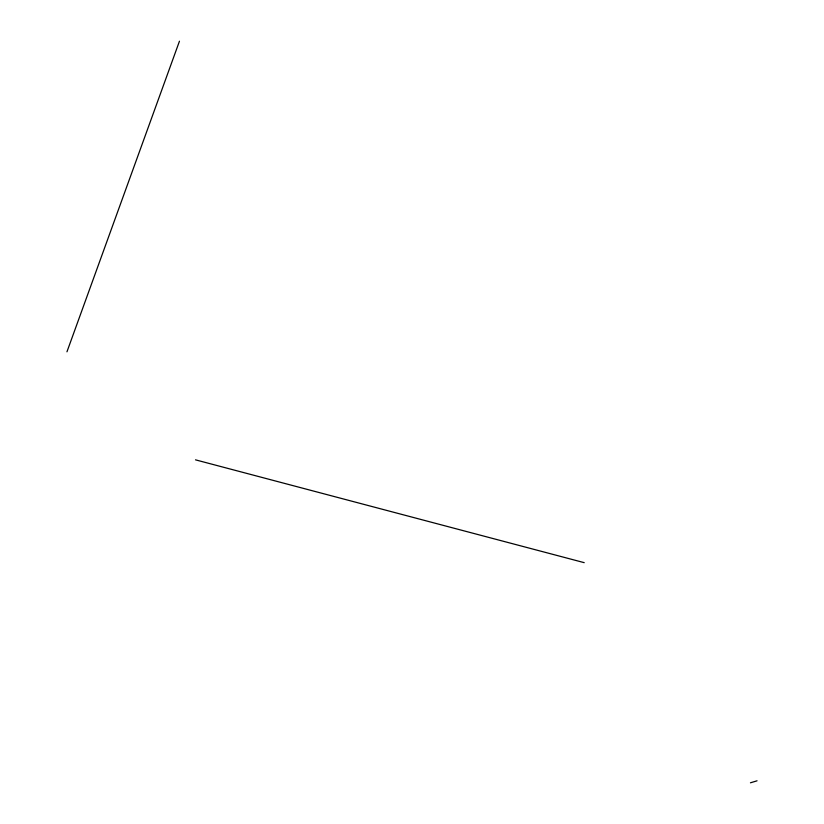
<?xml version="1.0" encoding="UTF-8"?>
<svg xmlns="http://www.w3.org/2000/svg" width="824" height="824" viewBox="0 0 824 824"><rect width="100%" height="100%" fill="white"/><g stroke="black" fill="none" stroke-linecap="round" stroke-linejoin="round"><path stroke-width="1.24" d="M66.95 351.817L179.457 41.2M750.448 782.8L757.05 780.812M195.515 459.844L584.216 562.658"/></g></svg>
